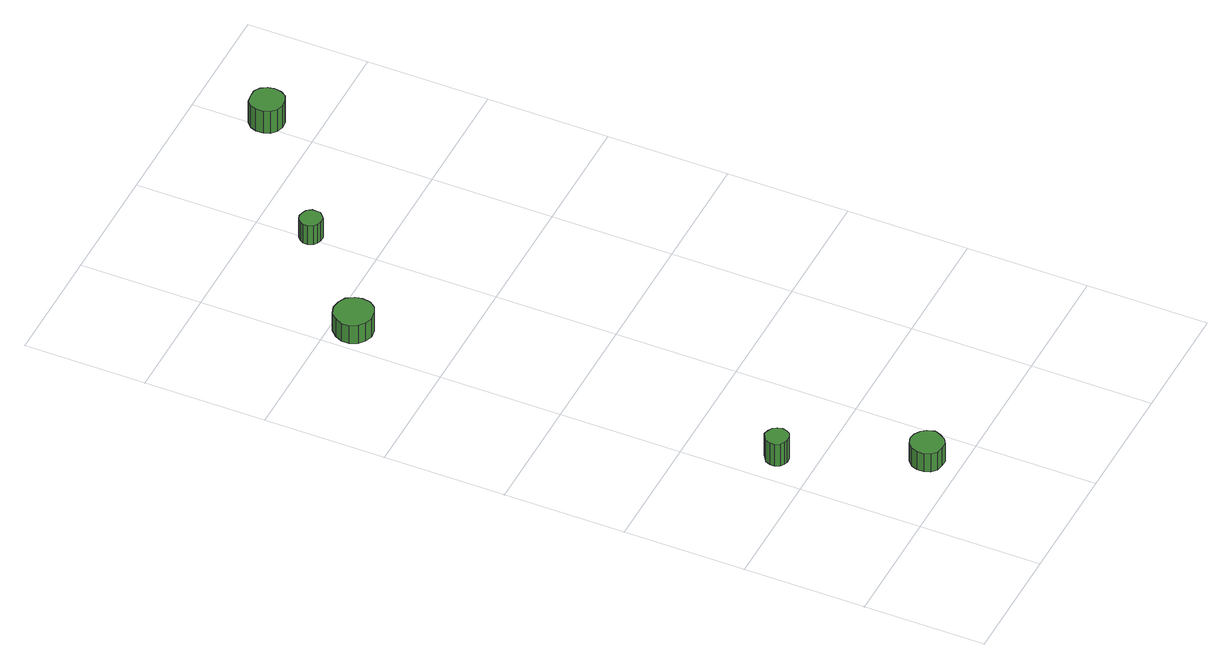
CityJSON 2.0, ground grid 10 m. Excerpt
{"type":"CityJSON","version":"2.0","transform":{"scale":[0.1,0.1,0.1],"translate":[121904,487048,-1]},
"CityObjects":{
"tree1":{"type":"SolitaryVegetationObject","attributes":{"function":"something"},"geometry":[{"type":"MultiSurface","lod":"1","boundaries":[[[0,1,2,3,4,5,6,7,8,9,10,11,12,13,14]],[[15,16,17,18,19,20,21,22,23,24,25,26,27,28,29]],[[0,29,28,1]],[[1,28,27,2]],[[2,27,26,3]],[[3,26,25,4]],[[4,25,24,5]],[[5,24,23,6]],[[6,23,22,7]],[[7,22,21,8]],[[8,21,20,9]],[[9,20,19,10]],[[10,19,18,11]],[[11,18,17,12]],[[12,17,16,13]],[[13,16,15,14]],[[14,15,29,0]]]}]},
"tree2":{"type":"SolitaryVegetationObject","attributes":{"function":"something"},"geometry":[{"type":"MultiSurface","lod":"1","boundaries":[[[30,31,32,33,34,35,36,37,38,39,40,41,42,43,44]],[[45,46,47,48,49,50,51,52,53,54,55,56,57,58,59]],[[30,59,58,31]],[[31,58,57,32]],[[32,57,56,33]],[[33,56,55,34]],[[34,55,54,35]],[[35,54,53,36]],[[36,53,52,37]],[[37,52,51,38]],[[38,51,50,39]],[[39,50,49,40]],[[40,49,48,41]],[[41,48,47,42]],[[42,47,46,43]],[[43,46,45,44]],[[44,45,59,30]]]}]},
"tree3":{"type":"SolitaryVegetationObject","attributes":{"function":"something"},"geometry":[{"type":"MultiSurface","lod":"1","boundaries":[[[60,61,62,63,64,65,66,67,68,69,70,71,72,73,74]],[[75,76,77,78,79,80,81,82,83,84,85,86,87,88,89]],[[60,89,88,61]],[[61,88,87,62]],[[62,87,86,63]],[[63,86,85,64]],[[64,85,84,65]],[[65,84,83,66]],[[66,83,82,67]],[[67,82,81,68]],[[68,81,80,69]],[[69,80,79,70]],[[70,79,78,71]],[[71,78,77,72]],[[72,77,76,73]],[[73,76,75,74]],[[74,75,89,60]]]}]},
"tree4":{"type":"SolitaryVegetationObject","attributes":{"function":"something"}},
"tree5":{"type":"SolitaryVegetationObject","attributes":{"function":"something"},"geometry":[{"type":"MultiSurface","lod":"1","boundaries":[[[90,91,92,93,94,95,96,97,98,99,100,101,102,103,104]],[[105,106,107,108,109,110,111,112,113,114,115,116,117,118,119]],[[90,119,118,91]],[[91,118,117,92]],[[92,117,116,93]],[[93,116,115,94]],[[94,115,114,95]],[[95,114,113,96]],[[96,113,112,97]],[[97,112,111,98]],[[98,111,110,99]],[[99,110,109,100]],[[100,109,108,101]],[[101,108,107,102]],[[102,107,106,103]],[[103,106,105,104]],[[104,105,119,90]]]}]},
"tree6":{"type":"SolitaryVegetationObject","attributes":{"function":"something"},"geometry":[{"type":"MultiSurface","lod":"1","boundaries":[[[120,121,122,123,124,125,126,127,128,129,130,131,132,133,134]],[[135,136,137,138,139,140,141,142,143,144,145,146,147,148,149]],[[120,149,148,121]],[[121,148,147,122]],[[122,147,146,123]],[[123,146,145,124]],[[124,145,144,125]],[[125,144,143,126]],[[126,143,142,127]],[[127,142,141,128]],[[128,141,140,129]],[[129,140,139,130]],[[130,139,138,131]],[[131,138,137,132]],[[132,137,136,133]],[[133,136,135,134]],[[134,135,149,120]]]}]}
},
"vertices":[
[33,130,30],[32,134,30],[30,137,30],[26,139,30],[22,140,30],[19,138,30],[16,136,30],[14,132,30],[14,128,30],[16,124,30],[19,122,30],[22,121,30],[26,121,30],[30,123,30],[32,126,30],[32,126,8],[30,123,8],[26,121,8],[22,121,8],[19,122,8],[16,124,8],[14,128,8],[14,132,8],[16,136,8],[19,138,8],[22,140,8],[26,139,8],[30,137,8],[32,134,8],[33,130,8],
[83,26,26],[81,32,26],[78,36,26],[73,39,26],[68,40,26],[62,38,26],[58,34,26],[56,29,26],[56,23,26],[58,18,26],[62,14,26],[68,13,26],[73,13,26],[78,16,26],[81,21,26],[81,21,8],[78,16,8],[73,13,8],[68,13,8],[62,14,8],[58,18,8],[56,23,8],[56,29,8],[58,34,8],[62,38,8],[68,40,8],[73,39,8],[78,36,8],[81,32,8],[83,26,8],
[37,482,25],[36,488,25],[32,494,25],[26,497,25],[19,498,25],[13,496,25],[8,491,25],[5,485,25],[5,478,25],[8,472,25],[13,468,25],[19,466,25],[26,467,25],[32,470,25],[36,475,25],[36,475,7],[32,470,7],[26,467,7],[19,466,7],[13,468,7],[8,472,7],[5,478,7],[5,485,7],[8,491,7],[13,496,7],[19,498,7],[26,497,7],[32,494,7],[36,488,7],[37,482,7],
[112,556,25],[112,559,25],[109,563,25],[106,564,25],[102,565,25],[99,564,25],[96,561,25],[94,558,25],[94,554,25],[96,550,25],[99,548,25],[102,547,25],[106,547,25],[109,549,25],[112,552,25],[112,552,6],[109,549,6],[106,547,6],[102,547,6],[99,548,6],[96,550,6],[94,554,6],[94,558,6],[96,561,6],[99,564,6],[102,565,6],[106,564,6],[109,563,6],[112,559,6],[112,556,6],
[221,641,28],[220,646,28],[217,651,28],[212,654,28],[206,654,28],[200,653,28],[196,649,28],[194,644,28],[194,638,28],[196,633,28],[200,629,28],[206,627,28],[212,628,28],[217,630,28],[220,635,28],[220,635,6],[217,630,6],[212,628,6],[206,627,6],[200,629,6],[196,633,6],[194,638,6],[194,644,6],[196,649,6],[200,653,6],[206,654,6],[212,654,6],[217,651,6],[220,646,6],[221,641,6]
]}
